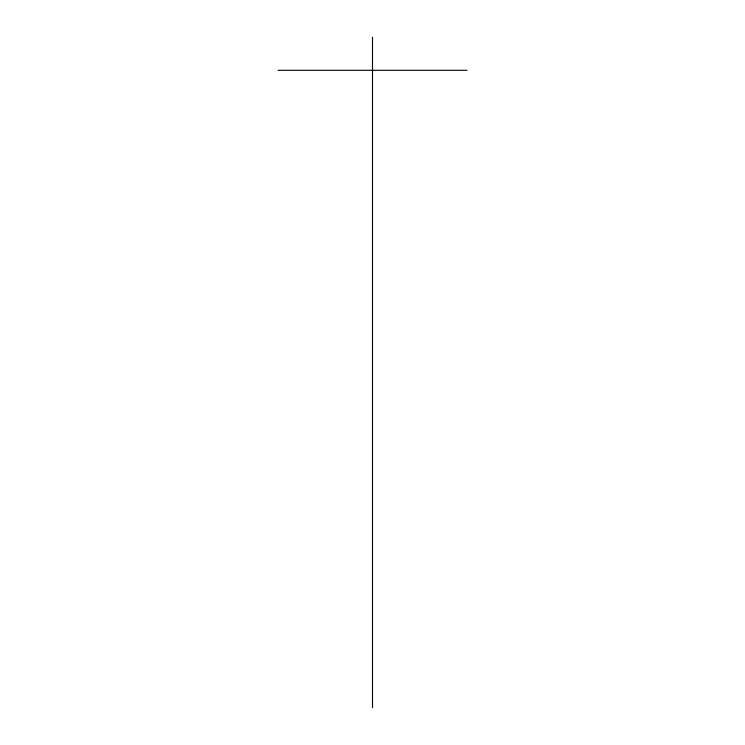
<?xml version="1.0" encoding="UTF-8"?>
<svg xmlns="http://www.w3.org/2000/svg" width="745" height="745" viewBox="0 0 745 745"><rect width="100%" height="100%" fill="white"/><g stroke="black" fill="none" stroke-linecap="round" stroke-linejoin="round"><path stroke-width="1.12" d="M278.062 70.3L466.938 70.3M372.5 37.25L372.5 707.75"/></g></svg>
